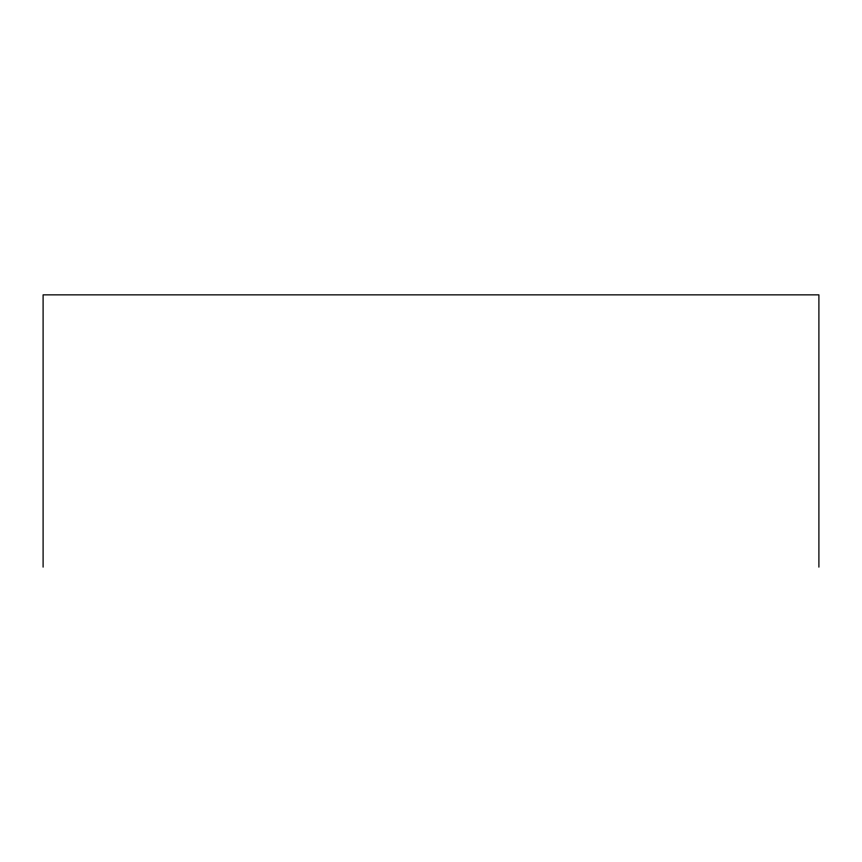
<?xml version="1.0" encoding="UTF-8"?>
<svg xmlns="http://www.w3.org/2000/svg" width="862" height="862" viewBox="0 0 862 862"><rect width="100%" height="100%" fill="white"/><g stroke="black" fill="none" stroke-linecap="round" stroke-linejoin="round"><path stroke-width="1.29" d="M818.9 567.142L818.9 294.858L43.1 294.858L43.1 567.142"/></g></svg>
